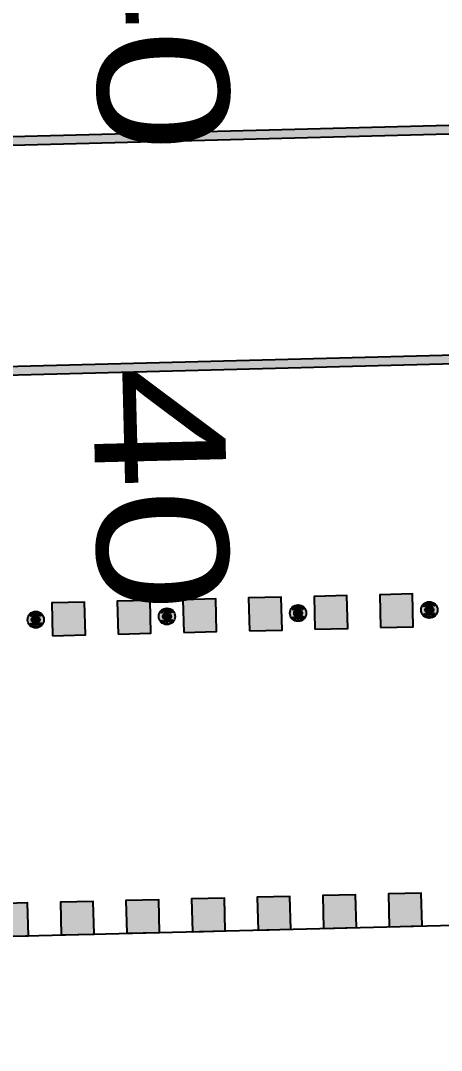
# Model space of a CAD drawing. Header units: metres. Extents: x 668617 to 675126, y 2286318 to 2293677.
# Drawn here: x 669552.87 to 669558, y 2287211.24 to 2287223.79 of the extents above; entities that cross this region are included whole.
import ezdxf
from ezdxf.enums import TextEntityAlignment as Align

# ---------------------------------------------------------------- set-up
doc = ezdxf.new("R2010")
doc.units = ezdxf.units.M
doc.header["$MEASUREMENT"] = 0
for name, color, linetype in [('DMTG-B-CuadrosVerdes', 94, 'Continuous'), ('DMTG-M-VIALETON', 92, 'Continuous'), ('DMTG-PB-BANQUETAS', 251, 'Continuous'), ('DMTG-SH-LEYENDA VELOCIDAD', 252, 'Continuous'), ('DMTG-SH-LINEA DISCONTINUA', 252, 'Continuous')]:
    doc.layers.add(name, color=color, linetype=linetype)
doc.styles.add('Arial', font='arial.ttf')

# ---------------------------------------------------------------- blocks, each defined once
blk = doc.blocks.new('*U210')
h = blk.add_hatch(color=256)
h.dxf.hatch_style = 1
h.paths.add_polyline_path([(35.188, 3.621), (35.588, 3.62), (35.588, 4.02), (35.188, 4.021)])
h = blk.add_hatch(color=256)
h.dxf.hatch_style = 1
h.paths.add_polyline_path([(35.188, 3.621), (35.588, 3.62), (35.588, 4.02), (35.188, 4.021)])
h = blk.add_hatch(color=256)
h.dxf.hatch_style = 1
h.paths.add_polyline_path([(35.988, 3.62), (36.388, 3.62), (36.388, 4.02), (35.988, 4.02)])
h = blk.add_hatch(color=256)
h.dxf.hatch_style = 1
h.paths.add_polyline_path([(35.988, 3.62), (36.388, 3.62), (36.388, 4.02), (35.988, 4.02)])
h = blk.add_hatch(color=256)
h.dxf.hatch_style = 1
h.paths.add_polyline_path([(36.788, 3.619), (37.188, 3.619), (37.188, 4.019), (36.788, 4.019)])
h = blk.add_hatch(color=256)
h.dxf.hatch_style = 1
h.paths.add_polyline_path([(36.788, 3.619), (37.188, 3.619), (37.188, 4.019), (36.788, 4.019)])
h = blk.add_hatch(color=256)
h.dxf.hatch_style = 1
h.paths.add_polyline_path([(37.588, 3.619), (37.988, 3.618), (37.988, 4.018), (37.588, 4.019)])
h = blk.add_hatch(color=256)
h.dxf.hatch_style = 1
h.paths.add_polyline_path([(37.588, 3.619), (37.988, 3.618), (37.988, 4.018), (37.588, 4.019)])
h = blk.add_hatch(color=256)
h.dxf.hatch_style = 1
h.paths.add_polyline_path([(38.388, 3.618), (38.788, 3.618), (38.788, 4.018), (38.388, 4.018)])
h = blk.add_hatch(color=256)
h.dxf.hatch_style = 1
h.paths.add_polyline_path([(38.388, 3.618), (38.788, 3.618), (38.788, 4.018), (38.388, 4.018)])
h = blk.add_hatch(color=256)
h.dxf.hatch_style = 1
h.paths.add_polyline_path([(39.188, 3.617), (39.588, 3.617), (39.588, 4.017), (39.188, 4.017)])
h = blk.add_hatch(color=256)
h.dxf.hatch_style = 1
h.paths.add_polyline_path([(39.188, 3.617), (39.588, 3.617), (39.588, 4.017), (39.188, 4.017)])
h = blk.add_hatch(color=256)
h.dxf.hatch_style = 1
h.paths.add_polyline_path([(34.4, -0.028), (34.8, -0.028), (34.8, 0.372), (34.4, 0.372)])
h = blk.add_hatch(color=256)
h.dxf.hatch_style = 1
h.paths.add_polyline_path([(34.4, -0.028), (34.8, -0.028), (34.8, 0.372), (34.4, 0.372)])
h = blk.add_hatch(color=256)
h.dxf.hatch_style = 1
h.paths.add_polyline_path([(35.2, -0.029), (35.6, -0.029), (35.6, 0.371), (35.2, 0.371)])
h = blk.add_hatch(color=256)
h.dxf.hatch_style = 1
h.paths.add_polyline_path([(35.2, -0.029), (35.6, -0.029), (35.6, 0.371), (35.2, 0.371)])
h = blk.add_hatch(color=256)
h.dxf.hatch_style = 1
h.paths.add_polyline_path([(36, -0.029), (36.4, -0.03), (36.4, 0.37), (36, 0.371)])
h = blk.add_hatch(color=256)
h.dxf.hatch_style = 1
h.paths.add_polyline_path([(36, -0.029), (36.4, -0.03), (36.4, 0.37), (36, 0.371)])
h = blk.add_hatch(color=256)
h.dxf.hatch_style = 1
h.paths.add_polyline_path([(36.8, -0.03), (37.2, -0.03), (37.2, 0.37), (36.8, 0.37)])
h = blk.add_hatch(color=256)
h.dxf.hatch_style = 1
h.paths.add_polyline_path([(36.8, -0.03), (37.2, -0.03), (37.2, 0.37), (36.8, 0.37)])
h = blk.add_hatch(color=256)
h.dxf.hatch_style = 1
h.paths.add_polyline_path([(37.6, -0.031), (38, -0.031), (38, 0.369), (37.6, 0.369)])
h = blk.add_hatch(color=256)
h.dxf.hatch_style = 1
h.paths.add_polyline_path([(37.6, -0.031), (38, -0.031), (38, 0.369), (37.6, 0.369)])
h = blk.add_hatch(color=256)
h.dxf.hatch_style = 1
h.paths.add_polyline_path([(38.4, -0.031), (38.8, -0.032), (38.8, 0.368), (38.4, 0.369)])
h = blk.add_hatch(color=256)
h.dxf.hatch_style = 1
h.paths.add_polyline_path([(38.4, -0.031), (38.8, -0.032), (38.8, 0.368), (38.4, 0.369)])
h = blk.add_hatch(color=256)
h.dxf.hatch_style = 1
h.paths.add_polyline_path([(39.2, -0.032), (39.6, -0.032), (39.6, 0.368), (39.2, 0.368)])
h = blk.add_hatch(color=256)
h.dxf.hatch_style = 1
h.paths.add_polyline_path([(39.2, -0.032), (39.6, -0.032), (39.6, 0.368), (39.2, 0.368)])
for points in [[(35.188, 3.621), (35.588, 3.62), (35.588, 4.02), (35.188, 4.021)], [(35.188, 3.621), (35.588, 3.62), (35.588, 4.02), (35.188, 4.021)], [(35.988, 3.62), (36.388, 3.62), (36.388, 4.02), (35.988, 4.02)], [(35.988, 3.62), (36.388, 3.62), (36.388, 4.02), (35.988, 4.02)], [(36.788, 3.619), (37.188, 3.619), (37.188, 4.019), (36.788, 4.019)], [(36.788, 3.619), (37.188, 3.619), (37.188, 4.019), (36.788, 4.019)], [(37.588, 3.619), (37.988, 3.618), (37.988, 4.018), (37.588, 4.019)], [(37.588, 3.619), (37.988, 3.618), (37.988, 4.018), (37.588, 4.019)], [(38.388, 3.618), (38.788, 3.618), (38.788, 4.018), (38.388, 4.018)], [(38.388, 3.618), (38.788, 3.618), (38.788, 4.018), (38.388, 4.018)], [(39.188, 3.617), (39.588, 3.617), (39.588, 4.017), (39.188, 4.017)], [(39.188, 3.617), (39.588, 3.617), (39.588, 4.017), (39.188, 4.017)], [(34.4, -0.028), (34.8, -0.028), (34.8, 0.372), (34.4, 0.372)], [(34.4, -0.028), (34.8, -0.028), (34.8, 0.372), (34.4, 0.372)], [(35.2, -0.029), (35.6, -0.029), (35.6, 0.371), (35.2, 0.371)], [(35.2, -0.029), (35.6, -0.029), (35.6, 0.371), (35.2, 0.371)], [(36, -0.029), (36.4, -0.03), (36.4, 0.37), (36, 0.371)], [(36, -0.029), (36.4, -0.03), (36.4, 0.37), (36, 0.371)], [(36.8, -0.03), (37.2, -0.03), (37.2, 0.37), (36.8, 0.37)], [(36.8, -0.03), (37.2, -0.03), (37.2, 0.37), (36.8, 0.37)], [(37.6, -0.031), (38, -0.031), (38, 0.369), (37.6, 0.369)], [(37.6, -0.031), (38, -0.031), (38, 0.369), (37.6, 0.369)], [(38.4, -0.031), (38.8, -0.032), (38.8, 0.368), (38.4, 0.369)], [(38.4, -0.031), (38.8, -0.032), (38.8, 0.368), (38.4, 0.369)], [(39.2, -0.032), (39.6, -0.032), (39.6, 0.368), (39.2, 0.368)], [(39.2, -0.032), (39.6, -0.032), (39.6, 0.368), (39.2, 0.368)]]:
    blk.add_lwpolyline(points, close=True)
blk = doc.blocks.new('*U94')
at = {"true_color": 0x58ba48}
h = blk.add_hatch(color=85, dxfattribs=at)
h.dxf.hatch_style = 1
h.paths.add_polyline_path([(47.795, 10.973, 1), (47.895, 10.973, 1)], flags=0)
h.paths.add_polyline_path([(47.794, 11.041), (47.784, 11.052, 0.062746), (47.766, 11.035), (47.777, 11.024, 0.413879), (47.794, 11.024, 0.414549)], flags=17)
h.paths.add_polyline_path([(47.792, 11.033, -1), (47.779, 11.033, -1)], flags=16)
h.paths.add_polyline_path([(47.795, 10.973, 1), (47.895, 10.973, 1)], flags=16)
h.paths.add_polyline_path([(47.906, 11.052), (47.895, 11.041, 0.413879), (47.895, 11.024, 0.414549), (47.913, 11.024), (47.924, 11.034, 0.062746)], flags=17)
h.paths.add_polyline_path([(47.91, 11.033, -1), (47.898, 11.033, -1)], flags=16)
h.paths.add_polyline_path([(47.924, 10.912), (47.913, 10.923, 0.413879), (47.895, 10.923, 0.414549), (47.895, 10.905), (47.906, 10.894, 0.062746)], flags=17)
h.paths.add_polyline_path([(47.898, 10.914, -1), (47.91, 10.914, -1)], flags=16)
h.paths.add_polyline_path([(47.794, 10.923, 0.414549), (47.777, 10.923), (47.766, 10.912, 0.062746), (47.783, 10.894), (47.794, 10.905, 0.413879)], flags=17)
h.paths.add_polyline_path([(47.779, 10.914, -1), (47.792, 10.914, -1)], flags=16)
h.paths.add_polyline_path([(47.924, 11.034), (47.913, 11.024, -0.414549), (47.895, 11.024, -0.413879), (47.895, 11.041), (47.906, 11.052, 0.342564), (47.784, 11.052), (47.794, 11.041, -0.414549), (47.794, 11.024, -0.413879), (47.777, 11.024), (47.766, 11.035, 0.166532), (47.745, 10.973, 0.166532), (47.766, 10.912), (47.777, 10.923, -0.414549), (47.794, 10.923, -0.413879), (47.794, 10.905), (47.783, 10.894, 0.342564), (47.906, 10.894), (47.895, 10.905, -0.414549), (47.895, 10.923, -0.413879), (47.913, 10.923), (47.924, 10.912, 0.166532), (47.945, 10.973, 0.166532)])
h.paths.add_polyline_path([(47.895, 10.973, -1), (47.795, 10.973, -1)], flags=0)
h.paths.add_polyline_path([(47.874, 11.029, 0.245947), (47.816, 11.029), (47.804, 11.051, -0.245947), (47.886, 11.051)], flags=16)
h.paths.add_polyline_path([(47.874, 10.918), (47.885, 10.896, -0.245947), (47.804, 10.896), (47.816, 10.918, 0.245947)], flags=16)
at = {"true_color": 0xc7c8ca}
h = blk.add_hatch(color=9, dxfattribs=at)
h.dxf.hatch_style = 1
h.paths.add_polyline_path([(47.886, 11.051, 0.245947), (47.804, 11.051), (47.816, 11.029, -0.245947), (47.874, 11.029)])
h.paths.add_polyline_path([(47.885, 10.896), (47.874, 10.918, -0.245947), (47.816, 10.918), (47.804, 10.896, 0.245947)])
at = {"true_color": 0x58ba48}
h = blk.add_hatch(color=85, dxfattribs=at)
h.dxf.hatch_style = 1
h.paths.add_polyline_path([(49.395, 10.972, 1), (49.495, 10.972, 1)], flags=0)
h.paths.add_polyline_path([(49.394, 11.04), (49.384, 11.051, 0.062746), (49.366, 11.033), (49.377, 11.023, 0.413879), (49.394, 11.023, 0.414549)], flags=17)
h.paths.add_polyline_path([(49.392, 11.031, -1), (49.379, 11.031, -1)], flags=16)
h.paths.add_polyline_path([(49.395, 10.972, 1), (49.495, 10.972, 1)], flags=16)
h.paths.add_polyline_path([(49.506, 11.051), (49.495, 11.04, 0.413879), (49.495, 11.022, 0.414549), (49.513, 11.022), (49.524, 11.033, 0.062746)], flags=17)
h.paths.add_polyline_path([(49.51, 11.031, -1), (49.498, 11.031, -1)], flags=16)
h.paths.add_polyline_path([(49.524, 10.911), (49.513, 10.921, 0.413879), (49.495, 10.921, 0.414549), (49.495, 10.904), (49.506, 10.893, 0.062746)], flags=17)
h.paths.add_polyline_path([(49.498, 10.912, -1), (49.51, 10.912, -1)], flags=16)
h.paths.add_polyline_path([(49.394, 10.921, 0.414549), (49.377, 10.921), (49.366, 10.911, 0.062746), (49.383, 10.893), (49.394, 10.904, 0.413879)], flags=17)
h.paths.add_polyline_path([(49.379, 10.913, -1), (49.392, 10.913, -1)], flags=16)
h.paths.add_polyline_path([(49.524, 11.033), (49.513, 11.022, -0.414549), (49.495, 11.022, -0.413879), (49.495, 11.04), (49.506, 11.051, 0.342564), (49.384, 11.051), (49.394, 11.04, -0.414549), (49.394, 11.023, -0.413879), (49.377, 11.023), (49.366, 11.033, 0.166532), (49.345, 10.972, 0.166532), (49.366, 10.911), (49.377, 10.921, -0.414549), (49.394, 10.921, -0.413879), (49.394, 10.904), (49.383, 10.893, 0.342564), (49.506, 10.893), (49.495, 10.904, -0.414549), (49.495, 10.921, -0.413879), (49.513, 10.921), (49.524, 10.911, 0.166532), (49.545, 10.972, 0.166532)])
h.paths.add_polyline_path([(49.495, 10.972, -1), (49.395, 10.972, -1)], flags=0)
h.paths.add_polyline_path([(49.474, 11.027, 0.245947), (49.416, 11.027), (49.404, 11.049, -0.245947), (49.486, 11.049)], flags=16)
h.paths.add_polyline_path([(49.474, 10.917), (49.485, 10.894, -0.245947), (49.404, 10.894), (49.416, 10.917, 0.245947)], flags=16)
at = {"true_color": 0xc7c8ca}
h = blk.add_hatch(color=9, dxfattribs=at)
h.dxf.hatch_style = 1
h.paths.add_polyline_path([(49.486, 11.049, 0.245947), (49.404, 11.049), (49.416, 11.027, -0.245947), (49.474, 11.027)])
h.paths.add_polyline_path([(49.485, 10.894), (49.474, 10.917, -0.245947), (49.416, 10.917), (49.404, 10.894, 0.245947)])
at = {"true_color": 0x58ba48}
h = blk.add_hatch(color=85, dxfattribs=at)
h.dxf.hatch_style = 1
h.paths.add_polyline_path([(50.995, 10.971, 1), (51.095, 10.971, 1)], flags=0)
h.paths.add_polyline_path([(50.994, 11.039), (50.984, 11.05, 0.062746), (50.966, 11.032), (50.977, 11.021, 0.413879), (50.994, 11.021, 0.414549)], flags=17)
h.paths.add_polyline_path([(50.992, 11.03, -1), (50.979, 11.03, -1)], flags=16)
h.paths.add_polyline_path([(50.995, 10.971, 1), (51.095, 10.971, 1)], flags=16)
h.paths.add_polyline_path([(51.106, 11.05), (51.095, 11.039, 0.413879), (51.095, 11.021, 0.414549), (51.113, 11.021), (51.124, 11.032, 0.062746)], flags=17)
h.paths.add_polyline_path([(51.11, 11.03, -1), (51.098, 11.03, -1)], flags=16)
h.paths.add_polyline_path([(51.124, 10.909), (51.113, 10.92, 0.413879), (51.095, 10.92, 0.414549), (51.095, 10.902), (51.106, 10.892, 0.062746)], flags=17)
h.paths.add_polyline_path([(51.098, 10.911, -1), (51.11, 10.911, -1)], flags=16)
h.paths.add_polyline_path([(50.994, 10.92, 0.414549), (50.977, 10.92), (50.966, 10.909, 0.062746), (50.983, 10.892), (50.994, 10.902, 0.413879)], flags=17)
h.paths.add_polyline_path([(50.979, 10.911, -1), (50.992, 10.911, -1)], flags=16)
h.paths.add_polyline_path([(51.124, 11.032), (51.113, 11.021, -0.414549), (51.095, 11.021, -0.413879), (51.095, 11.039), (51.106, 11.05, 0.342564), (50.984, 11.05), (50.994, 11.039, -0.414549), (50.994, 11.021, -0.413879), (50.977, 11.021), (50.966, 11.032, 0.166532), (50.945, 10.971, 0.166532), (50.966, 10.909), (50.977, 10.92, -0.414549), (50.994, 10.92, -0.413879), (50.994, 10.902), (50.983, 10.892, 0.342564), (51.106, 10.892), (51.095, 10.902, -0.414549), (51.095, 10.92, -0.413879), (51.113, 10.92), (51.124, 10.909, 0.166532), (51.145, 10.971, 0.166532)])
h.paths.add_polyline_path([(51.095, 10.971, -1), (50.995, 10.971, -1)], flags=0)
h.paths.add_polyline_path([(51.074, 11.026, 0.245947), (51.016, 11.026), (51.004, 11.048, -0.245947), (51.086, 11.048)], flags=16)
h.paths.add_polyline_path([(51.074, 10.915), (51.085, 10.893, -0.245947), (51.004, 10.893), (51.016, 10.915, 0.245947)], flags=16)
at = {"true_color": 0xc7c8ca}
h = blk.add_hatch(color=9, dxfattribs=at)
h.dxf.hatch_style = 1
h.paths.add_polyline_path([(51.086, 11.048, 0.245947), (51.004, 11.048), (51.016, 11.026, -0.245947), (51.074, 11.026)])
h.paths.add_polyline_path([(51.085, 10.893), (51.074, 10.915, -0.245947), (51.016, 10.915), (51.004, 10.893, 0.245947)])
at = {"true_color": 0x58ba48}
h = blk.add_hatch(color=85, dxfattribs=at)
h.dxf.hatch_style = 1
h.paths.add_polyline_path([(52.595, 10.969, 1), (52.695, 10.969, 1)], flags=0)
h.paths.add_polyline_path([(52.594, 11.038), (52.584, 11.048, 0.062746), (52.566, 11.031), (52.577, 11.02, 0.413879), (52.594, 11.02, 0.414549)], flags=17)
h.paths.add_polyline_path([(52.592, 11.029, -1), (52.579, 11.029, -1)], flags=16)
h.paths.add_polyline_path([(52.595, 10.969, 1), (52.695, 10.969, 1)], flags=16)
h.paths.add_polyline_path([(52.706, 11.048), (52.695, 11.038, 0.413879), (52.695, 11.02, 0.414549), (52.713, 11.02), (52.724, 11.031, 0.062746)], flags=17)
h.paths.add_polyline_path([(52.71, 11.029, -1), (52.698, 11.029, -1)], flags=16)
h.paths.add_polyline_path([(52.724, 10.908), (52.713, 10.919, 0.413879), (52.695, 10.919, 0.414549), (52.695, 10.901), (52.706, 10.89, 0.062746)], flags=17)
h.paths.add_polyline_path([(52.698, 10.91, -1), (52.71, 10.91, -1)], flags=16)
h.paths.add_polyline_path([(52.594, 10.919, 0.414549), (52.577, 10.919), (52.566, 10.908, 0.062746), (52.583, 10.89), (52.594, 10.901, 0.413879)], flags=17)
h.paths.add_polyline_path([(52.579, 10.91, -1), (52.592, 10.91, -1)], flags=16)
h.paths.add_polyline_path([(52.724, 11.031), (52.713, 11.02, -0.414549), (52.695, 11.02, -0.413879), (52.695, 11.038), (52.706, 11.048, 0.342564), (52.584, 11.048), (52.594, 11.038, -0.414549), (52.594, 11.02, -0.413879), (52.577, 11.02), (52.566, 11.031, 0.166532), (52.545, 10.969, 0.166532), (52.566, 10.908), (52.577, 10.919, -0.414549), (52.594, 10.919, -0.413879), (52.594, 10.901), (52.583, 10.89, 0.342564), (52.706, 10.89), (52.695, 10.901, -0.414549), (52.695, 10.919, -0.413879), (52.713, 10.919), (52.724, 10.908, 0.166532), (52.745, 10.969, 0.166532)])
h.paths.add_polyline_path([(52.695, 10.969, -1), (52.595, 10.969, -1)], flags=0)
h.paths.add_polyline_path([(52.674, 11.025, 0.245947), (52.616, 11.025), (52.604, 11.047, -0.245947), (52.686, 11.047)], flags=16)
h.paths.add_polyline_path([(52.674, 10.914), (52.685, 10.892, -0.245947), (52.604, 10.892), (52.616, 10.914, 0.245947)], flags=16)
at = {"true_color": 0xc7c8ca}
h = blk.add_hatch(color=9, dxfattribs=at)
h.dxf.hatch_style = 1
h.paths.add_polyline_path([(52.686, 11.047, 0.245947), (52.604, 11.047), (52.616, 11.025, -0.245947), (52.674, 11.025)])
h.paths.add_polyline_path([(52.685, 10.892), (52.674, 10.914, -0.245947), (52.616, 10.914), (52.604, 10.892, 0.245947)])
at = {"true_color": 0x58ba48}
h = blk.add_hatch(color=85, dxfattribs=at)
h.dxf.hatch_style = 1
h.paths.add_polyline_path([(47.795, 10.973, 1), (47.895, 10.973, 1)])
h = blk.add_hatch(color=85, dxfattribs=at)
h.dxf.hatch_style = 1
h.paths.add_polyline_path([(49.395, 10.972, 1), (49.495, 10.972, 1)])
h = blk.add_hatch(color=85, dxfattribs=at)
h.dxf.hatch_style = 1
h.paths.add_polyline_path([(50.995, 10.971, 1), (51.095, 10.971, 1)])
h = blk.add_hatch(color=85, dxfattribs=at)
h.dxf.hatch_style = 1
h.paths.add_polyline_path([(52.595, 10.969, 1), (52.695, 10.969, 1)])
at = {"color": 18, "true_color": 0x000000}
for points in [[(47.794, 11.041), (47.784, 11.052, 0.062746), (47.766, 11.035), (47.777, 11.024, 0.413879), (47.794, 11.024, 0.414549)], [(47.886, 11.051), (47.874, 11.029, 0.245947), (47.816, 11.029), (47.804, 11.051, -0.245947)], [(47.895, 11.041), (47.906, 11.052, -0.062746), (47.924, 11.034), (47.913, 11.024, -0.413879), (47.895, 11.024, -0.414549)], [(49.394, 11.04), (49.384, 11.051, 0.062746), (49.366, 11.033), (49.377, 11.023, 0.413879), (49.394, 11.023, 0.414549)], [(49.486, 11.049), (49.474, 11.027, 0.245947), (49.416, 11.027), (49.404, 11.049, -0.245947)], [(49.495, 11.04), (49.506, 11.051, -0.062746), (49.524, 11.033), (49.513, 11.022, -0.413879), (49.495, 11.022, -0.414549)], [(50.994, 11.039), (50.984, 11.05, 0.062746), (50.966, 11.032), (50.977, 11.021, 0.413879), (50.994, 11.021, 0.414549)], [(51.086, 11.048), (51.074, 11.026, 0.245947), (51.016, 11.026), (51.004, 11.048, -0.245947)], [(51.095, 11.039), (51.106, 11.05, -0.062746), (51.124, 11.032), (51.113, 11.021, -0.413879), (51.095, 11.021, -0.414549)], [(52.594, 11.038), (52.584, 11.048, 0.062746), (52.566, 11.031), (52.577, 11.02, 0.413879), (52.594, 11.02, 0.414549)], [(52.686, 11.047), (52.674, 11.025, 0.245947), (52.616, 11.025), (52.604, 11.047, -0.245947)], [(52.695, 11.038), (52.706, 11.048, -0.062746), (52.724, 11.031), (52.713, 11.02, -0.413879), (52.695, 11.02, -0.414549)], [(47.794, 10.905), (47.783, 10.894, -0.062746), (47.766, 10.912), (47.777, 10.923, -0.413879), (47.794, 10.923, -0.414549)], [(47.895, 10.905), (47.906, 10.894, 0.062746), (47.924, 10.912), (47.913, 10.923, 0.413879), (47.895, 10.923, 0.414549)], [(49.394, 10.904), (49.383, 10.893, -0.062746), (49.366, 10.911), (49.377, 10.921, -0.413879), (49.394, 10.921, -0.414549)], [(49.495, 10.904), (49.506, 10.893, 0.062746), (49.524, 10.911), (49.513, 10.921, 0.413879), (49.495, 10.921, 0.414549)], [(50.994, 10.902), (50.983, 10.892, -0.062746), (50.966, 10.909), (50.977, 10.92, -0.413879), (50.994, 10.92, -0.414549)], [(51.095, 10.902), (51.106, 10.892, 0.062746), (51.124, 10.909), (51.113, 10.92, 0.413879), (51.095, 10.92, 0.414549)], [(52.594, 10.901), (52.583, 10.89, -0.062746), (52.566, 10.908), (52.577, 10.919, -0.413879), (52.594, 10.919, -0.414549)], [(52.695, 10.901), (52.706, 10.89, 0.062746), (52.724, 10.908), (52.713, 10.919, 0.413879), (52.695, 10.919, 0.414549)], [(47.885, 10.896), (47.874, 10.918, -0.245947), (47.816, 10.918), (47.804, 10.896, 0.245947)], [(49.485, 10.894), (49.474, 10.917, -0.245947), (49.416, 10.917), (49.404, 10.894, 0.245947)], [(51.085, 10.893), (51.074, 10.915, -0.245947), (51.016, 10.915), (51.004, 10.893, 0.245947)], [(52.685, 10.892), (52.674, 10.914, -0.245947), (52.616, 10.914), (52.604, 10.892, 0.245947)]]:
    blk.add_lwpolyline(points, format="xyb", close=True, dxfattribs=at)
for points in [[(47.845, 10.873), (47.845, 11.073)], [(49.445, 10.872), (49.445, 11.072)], [(51.045, 10.871), (51.045, 11.071)], [(52.645, 10.869), (52.645, 11.069)]]:
    blk.add_lwpolyline(points)
for centre, radius in [((47.845, 10.973), 0.1), ((49.445, 10.972), 0.1), ((51.045, 10.971), 0.1), ((52.645, 10.969), 0.1), ((47.786, 11.033), 0.00613), ((47.845, 10.973), 0.05), ((47.904, 11.033), 0.00613), ((49.386, 11.031), 0.00613), ((49.445, 10.972), 0.05), ((49.504, 11.031), 0.00613), ((50.986, 11.03), 0.00613), ((51.045, 10.971), 0.05), ((51.104, 11.03), 0.00613), ((52.586, 11.029), 0.00613), ((52.645, 10.969), 0.05), ((52.704, 11.029), 0.00613), ((47.785, 10.914), 0.00613), ((47.904, 10.914), 0.00613), ((49.385, 10.913), 0.00613), ((49.504, 10.912), 0.00613), ((50.985, 10.911), 0.00613), ((51.104, 10.911), 0.00613), ((52.585, 10.91), 0.00613), ((52.704, 10.91), 0.00613)]:
    blk.add_circle(centre, radius, dxfattribs=at)
blk = doc.blocks.new('*U82')
blk.add_hatch(color=252).paths.add_polyline_path([(0, -0.05), (45, -0.05), (45, 0.05), (0, 0.05)])
blk.add_lwpolyline([(0, -0.05), (45, -0.05), (45, 0.05), (0, 0.05)], close=True)
blk = doc.blocks.new('*U185')
at = {"layer": 'DMTG-SH-LEYENDA VELOCIDAD', "style": 'Arial', "width": 0.527321}
blk.add_text('MAX', height=1.6, dxfattribs=at).set_placement((0.148, 7.915), (2.702, 7.915), align=Align.FIT)
at = {"layer": 'DMTG-SH-LEYENDA VELOCIDAD', "style": 'Arial', "width": 0.593548}
blk.add_attdef('VEL', text='', height=1.6, dxfattribs=at).set_placement((0.235, 0.019), (2.742, 0.019), align=Align.FIT)

msp = doc.modelspace()

# ---------------------------------------------------------------- linework, layer by layer
at = {"layer": 'DMTG-PB-BANQUETAS'}
msp.add_lwpolyline([(669605.03273, 2287210.00702), (669606.81687, 2287125.8234), (669603.92403, 2287122.60467), (669517.06457, 2287119.15572, -0.42891891), (669512.90608, 2287123.1936), (669512.90313, 2287122.90646), (669512.90838, 2287123.41757), (669513.77403, 2287207.79814, -0.40395545), (669517.67427, 2287211.75587), (669559.29839, 2287212.79216), (669600.92522, 2287213.92079, -0.41594743)], format="xyb", close=True, dxfattribs=at)

# ---------------------------------------------------------------- block references
at = {"layer": 'DMTG-B-CuadrosVerdes', "rotation": 1.471879591239895}
msp.add_blockref('*U210', (669518.17937, 2287211.76917), dxfattribs=at)
at = {"layer": 'DMTG-M-VIALETON', "extrusion": (-5.54511e-10, 2.15765e-08, 1), "rotation": 1.472165149621884}
msp.add_blockref('*U94', (669505.51034, 2287204.28922, 0.04898), dxfattribs=at)
at = {"layer": 'DMTG-SH-LEYENDA VELOCIDAD'}
ref = msp.add_blockref('*U185', (669553.73769, 2287225.1544), dxfattribs=dict(at, rotation=271.4542661524098))
ref.add_attrib('VEL', '40', dxfattribs={"height": 1.6, "rotation": 271.454266, "style": 'Arial', "width": 1.206651}).set_placement((669553.75671, 2287225.1668), (669553.83285, 2287222.16777), align=Align.FIT)
ref = msp.add_blockref('*U185', (669553.72995, 2287219.55248), dxfattribs=dict(at, rotation=271.4542661524098))
ref.add_attrib('VEL', '40', dxfattribs={"height": 1.6, "rotation": 271.454266, "style": 'Arial', "width": 1.206651}).set_placement((669553.74897, 2287219.56487), (669553.82511, 2287216.56584), align=Align.FIT)
at = {"layer": 'DMTG-SH-LINEA DISCONTINUA', "rotation": 181.4849308343208}
for p in [(669594.61391, 2287223.40725), (669594.6898, 2287220.60828)]:
    msp.add_blockref('*U82', p, dxfattribs=at)

doc.saveas('drawing.dxf')
